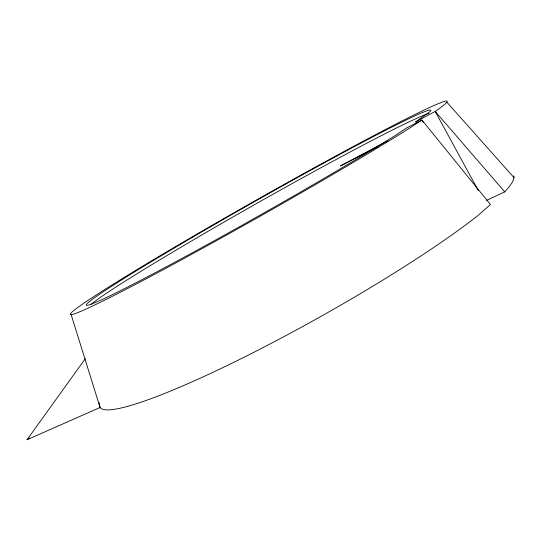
<?xml version="1.0" encoding="UTF-8"?>
<svg xmlns="http://www.w3.org/2000/svg" width="541" height="541" viewBox="0 0 541 541"><rect width="100%" height="100%" fill="white"/><g stroke="black" fill="none" stroke-linecap="round" stroke-linejoin="round"><path stroke-width="0.81" d="M416.442 123.057L415.772 121.833L430.081 111.581A197.742 7.27 -29.5 0 0 219.125 221.817A197.742 7.27 -29.5 0 0 113.502 294.108A197.742 7.27 -29.5 0 0 393.476 136.63L406.352 128.129L421.933 120.068L490.471 204.512L478.075 215.46A237.174 29.079 -29.3 0 1 253.959 352.245A237.174 29.079 -29.3 0 1 100.071 407.501L27.05 439.732L85.302 358.676M27.05 439.732L29.877 437.912M415.772 121.833L435.201 111.419L504.753 191.886L486.535 200.4M387.843 140.687L340.465 165.952L378.017 146.672M446.94 102.276L513.95 177.563M478.224 190.391L435.201 111.419A216.434 7.98 -29.5 0 0 247.798 204.883A216.434 7.98 -29.5 0 0 92.606 306.01A216.434 7.98 -29.5 0 0 408.07 129.103L421.933 120.068L423.143 122.293M71.074 314.382L100.071 407.501L99.03 402.558M91.368 304.13A197.695 7.845 -29.5 0 1 259.491 201.861A197.695 7.845 -29.5 0 1 429.114 113.299M513.828 175.818A237.174 29.079 -29.3 0 1 504.753 191.886"/></g></svg>
